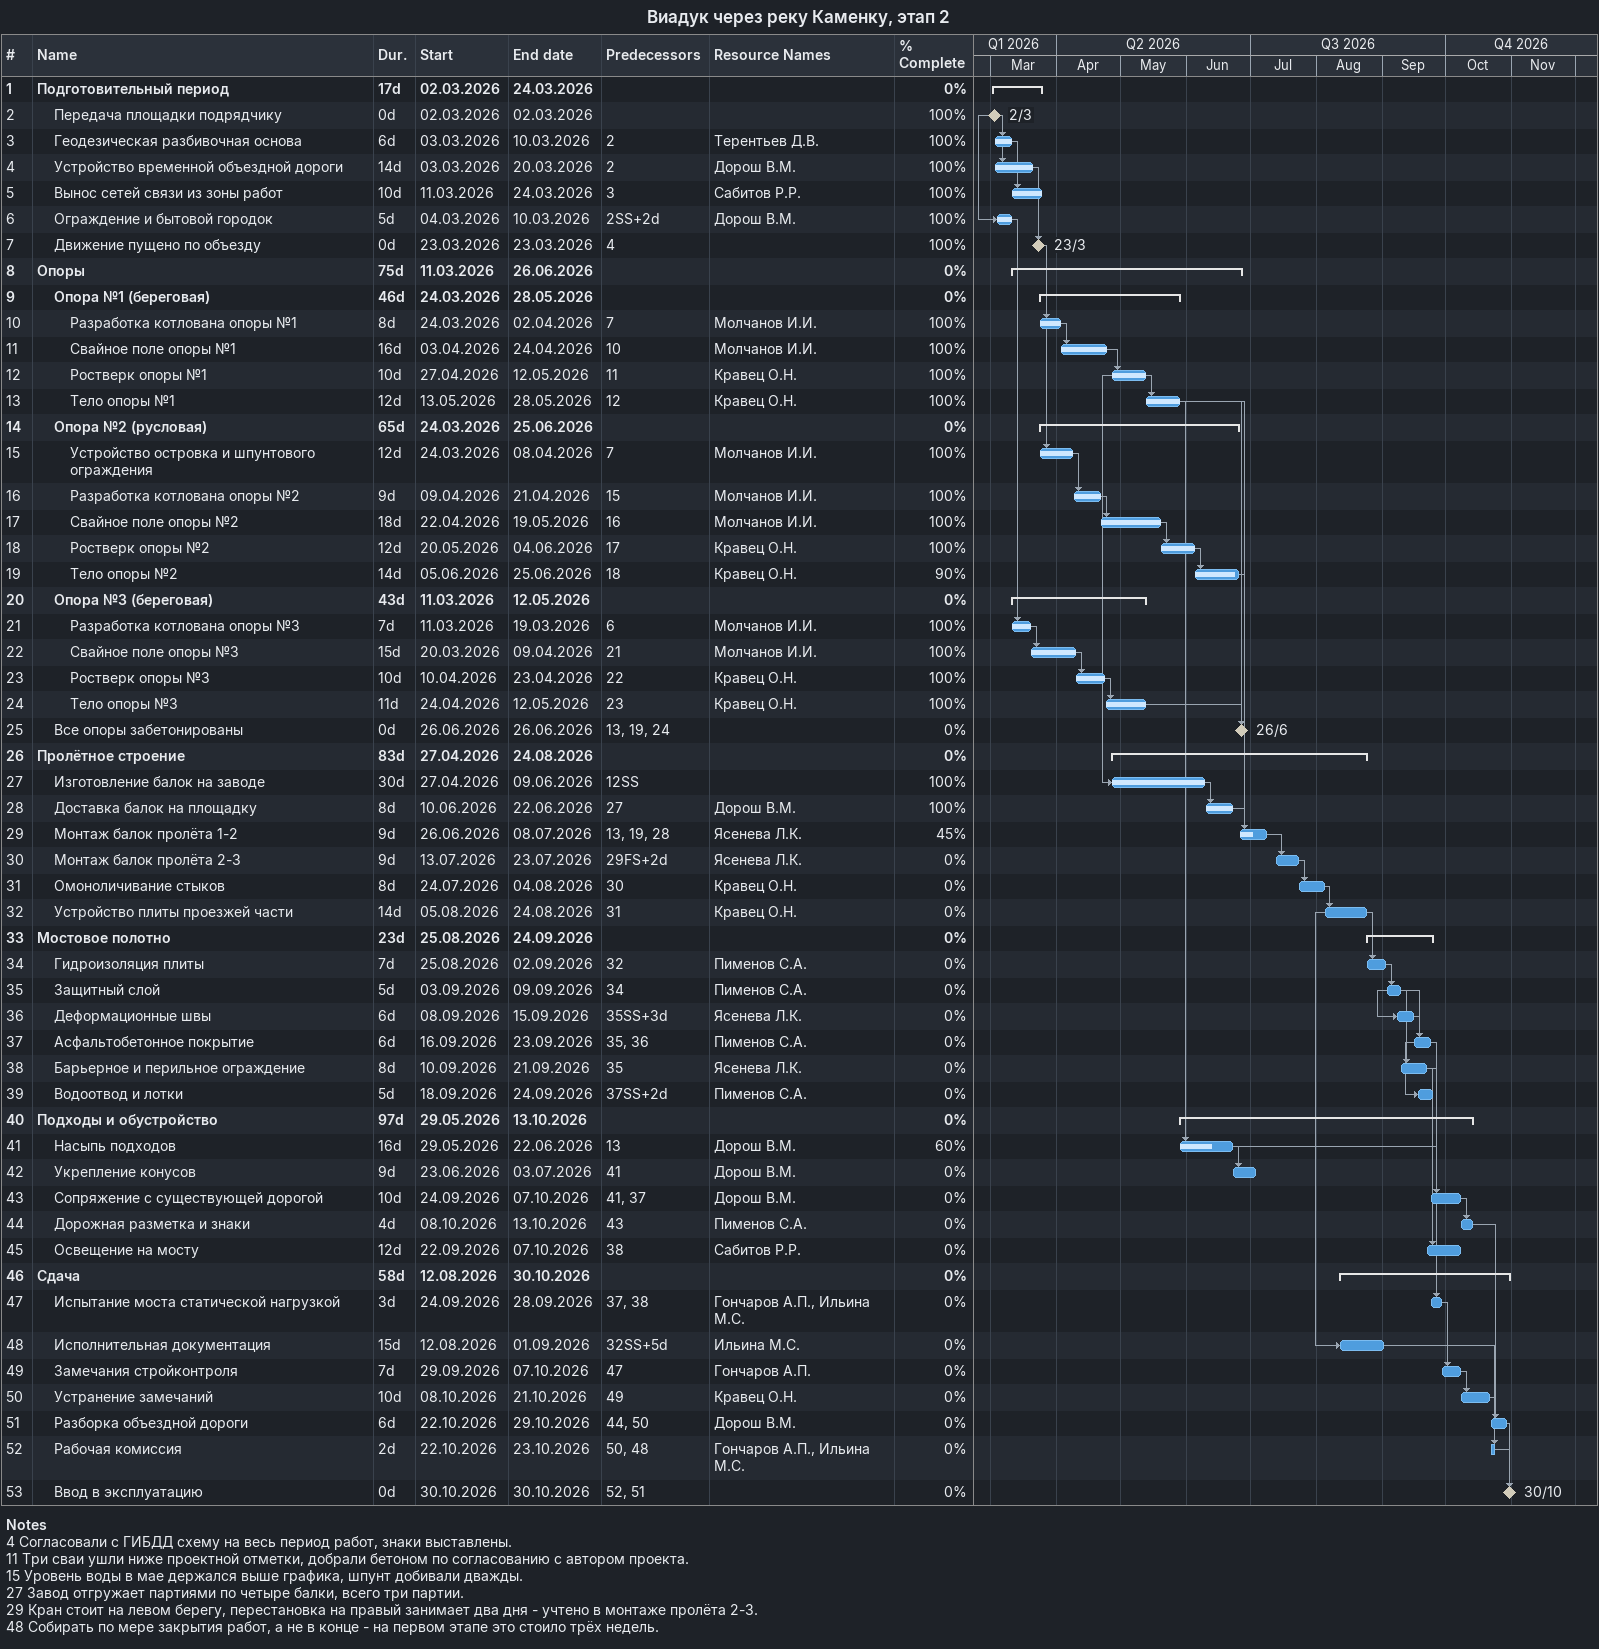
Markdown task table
Виадук через реку Каменку, этап 2

| ID | Level | Task | Duration | Start | Finish | Predecessors | Resources | % complete |
|---|---|---|---|---|---|---|---|---|
| 1 | 1 | **Подготовительный период** | 17d | 2026-03-02 | 2026-03-24 |  |  | 0 |
| 2 | 2 | Передача площадки подрядчику | 0d | 2026-03-02 | 2026-03-02 |  |  | 100 |
| 3 | 2 | Геодезическая разбивочная основа | 6d | 2026-03-03 | 2026-03-10 | 2 | Терентьев Д.В. | 100 |
| 4 | 2 | Устройство временной объездной дороги | 14d | 2026-03-03 | 2026-03-20 | 2 | Дорош В.М. | 100 |
| 5 | 2 | Вынос сетей связи из зоны работ | 10d | 2026-03-11 | 2026-03-24 | 3 | Сабитов Р.Р. | 100 |
| 6 | 2 | Ограждение и бытовой городок | 5d | 2026-03-04 | 2026-03-10 | 2SS+2d | Дорош В.М. | 100 |
| 7 | 2 | Движение пущено по объезду | 0d | 2026-03-23 | 2026-03-23 | 4 |  | 100 |
| 8 | 1 | **Опоры** | 75d | 2026-03-11 | 2026-06-26 |  |  | 0 |
| 9 | 2 | **Опора №1 (береговая)** | 46d | 2026-03-24 | 2026-05-28 |  |  | 0 |
| 10 | 3 | Разработка котлована опоры №1 | 8d | 2026-03-24 | 2026-04-02 | 7 | Молчанов И.И. | 100 |
| 11 | 3 | Свайное поле опоры №1 | 16d | 2026-04-03 | 2026-04-24 | 10 | Молчанов И.И. | 100 |
| 12 | 3 | Ростверк опоры №1 | 10d | 2026-04-27 | 2026-05-12 | 11 | Кравец О.Н. | 100 |
| 13 | 3 | Тело опоры №1 | 12d | 2026-05-13 | 2026-05-28 | 12 | Кравец О.Н. | 100 |
| 14 | 2 | **Опора №2 (русловая)** | 65d | 2026-03-24 | 2026-06-25 |  |  | 0 |
| 15 | 3 | Устройство островка и шпунтового ограждения | 12d | 2026-03-24 | 2026-04-08 | 7 | Молчанов И.И. | 100 |
| 16 | 3 | Разработка котлована опоры №2 | 9d | 2026-04-09 | 2026-04-21 | 15 | Молчанов И.И. | 100 |
| 17 | 3 | Свайное поле опоры №2 | 18d | 2026-04-22 | 2026-05-19 | 16 | Молчанов И.И. | 100 |
| 18 | 3 | Ростверк опоры №2 | 12d | 2026-05-20 | 2026-06-04 | 17 | Кравец О.Н. | 100 |
| 19 | 3 | Тело опоры №2 | 14d | 2026-06-05 | 2026-06-25 | 18 | Кравец О.Н. | 90 |
| 20 | 2 | **Опора №3 (береговая)** | 43d | 2026-03-11 | 2026-05-12 |  |  | 0 |
| 21 | 3 | Разработка котлована опоры №3 | 7d | 2026-03-11 | 2026-03-19 | 6 | Молчанов И.И. | 100 |
| 22 | 3 | Свайное поле опоры №3 | 15d | 2026-03-20 | 2026-04-09 | 21 | Молчанов И.И. | 100 |
| 23 | 3 | Ростверк опоры №3 | 10d | 2026-04-10 | 2026-04-23 | 22 | Кравец О.Н. | 100 |
| 24 | 3 | Тело опоры №3 | 11d | 2026-04-24 | 2026-05-12 | 23 | Кравец О.Н. | 100 |
| 25 | 2 | Все опоры забетонированы | 0d | 2026-06-26 | 2026-06-26 | 13, 19, 24 |  | 0 |
| 26 | 1 | **Пролётное строение** | 83d | 2026-04-27 | 2026-08-24 |  |  | 0 |
| 27 | 2 | Изготовление балок на заводе | 30d | 2026-04-27 | 2026-06-09 | 12SS |  | 100 |
| 28 | 2 | Доставка балок на площадку | 8d | 2026-06-10 | 2026-06-22 | 27 | Дорош В.М. | 100 |
| 29 | 2 | Монтаж балок пролёта 1-2 | 9d | 2026-06-26 | 2026-07-08 | 13, 19, 28 | Ясенева Л.К. | 45 |
| 30 | 2 | Монтаж балок пролёта 2-3 | 9d | 2026-07-13 | 2026-07-23 | 29FS+2d | Ясенева Л.К. | 0 |
| 31 | 2 | Омоноличивание стыков | 8d | 2026-07-24 | 2026-08-04 | 30 | Кравец О.Н. | 0 |
| 32 | 2 | Устройство плиты проезжей части | 14d | 2026-08-05 | 2026-08-24 | 31 | Кравец О.Н. | 0 |
| 33 | 1 | **Мостовое полотно** | 23d | 2026-08-25 | 2026-09-24 |  |  | 0 |
| 34 | 2 | Гидроизоляция плиты | 7d | 2026-08-25 | 2026-09-02 | 32 | Пименов С.А. | 0 |
| 35 | 2 | Защитный слой | 5d | 2026-09-03 | 2026-09-09 | 34 | Пименов С.А. | 0 |
| 36 | 2 | Деформационные швы | 6d | 2026-09-08 | 2026-09-15 | 35SS+3d | Ясенева Л.К. | 0 |
| 37 | 2 | Асфальтобетонное покрытие | 6d | 2026-09-16 | 2026-09-23 | 35, 36 | Пименов С.А. | 0 |
| 38 | 2 | Барьерное и перильное ограждение | 8d | 2026-09-10 | 2026-09-21 | 35 | Ясенева Л.К. | 0 |
| 39 | 2 | Водоотвод и лотки | 5d | 2026-09-18 | 2026-09-24 | 37SS+2d | Пименов С.А. | 0 |
| 40 | 1 | **Подходы и обустройство** | 97d | 2026-05-29 | 2026-10-13 |  |  | 0 |
| 41 | 2 | Насыпь подходов | 16d | 2026-05-29 | 2026-06-22 | 13 | Дорош В.М. | 60 |
| 42 | 2 | Укрепление конусов | 9d | 2026-06-23 | 2026-07-03 | 41 | Дорош В.М. | 0 |
| 43 | 2 | Сопряжение с существующей дорогой | 10d | 2026-09-24 | 2026-10-07 | 41, 37 | Дорош В.М. | 0 |
| 44 | 2 | Дорожная разметка и знаки | 4d | 2026-10-08 | 2026-10-13 | 43 | Пименов С.А. | 0 |
| 45 | 2 | Освещение на мосту | 12d | 2026-09-22 | 2026-10-07 | 38 | Сабитов Р.Р. | 0 |
| 46 | 1 | **Сдача** | 58d | 2026-08-12 | 2026-10-30 |  |  | 0 |
| 47 | 2 | Испытание моста статической нагрузкой | 3d | 2026-09-24 | 2026-09-28 | 37, 38 | Гончаров А.П., Ильина М.С. | 0 |
| 48 | 2 | Исполнительная документация | 15d | 2026-08-12 | 2026-09-01 | 32SS+5d | Ильина М.С. | 0 |
| 49 | 2 | Замечания стройконтроля | 7d | 2026-09-29 | 2026-10-07 | 47 | Гончаров А.П. | 0 |
| 50 | 2 | Устранение замечаний | 10d | 2026-10-08 | 2026-10-21 | 49 | Кравец О.Н. | 0 |
| 51 | 2 | Разборка объездной дороги | 6d | 2026-10-22 | 2026-10-29 | 44, 50 | Дорош В.М. | 0 |
| 52 | 2 | Рабочая комиссия | 2d | 2026-10-22 | 2026-10-23 | 50, 48 | Гончаров А.П., Ильина М.С. | 0 |
| 53 | 2 | Ввод в эксплуатацию | 0d | 2026-10-30 | 2026-10-30 | 52, 51 |  | 0 |

Notes
- 4: Согласовали с ГИБДД схему на весь период работ, знаки выставлены.
- 11: Три сваи ушли ниже проектной отметки, добрали бетоном по согласованию с автором проекта.
- 15: Уровень воды в мае держался выше графика, шпунт добивали дважды.
- 27: Завод отгружает партиями по четыре балки, всего три партии.
- 29: Кран стоит на левом берегу, перестановка на правый занимает два дня - учтено в монтаже пролёта 2-3.
- 48: Собирать по мере закрытия работ, а не в конце - на первом этапе это стоило трёх недель.
